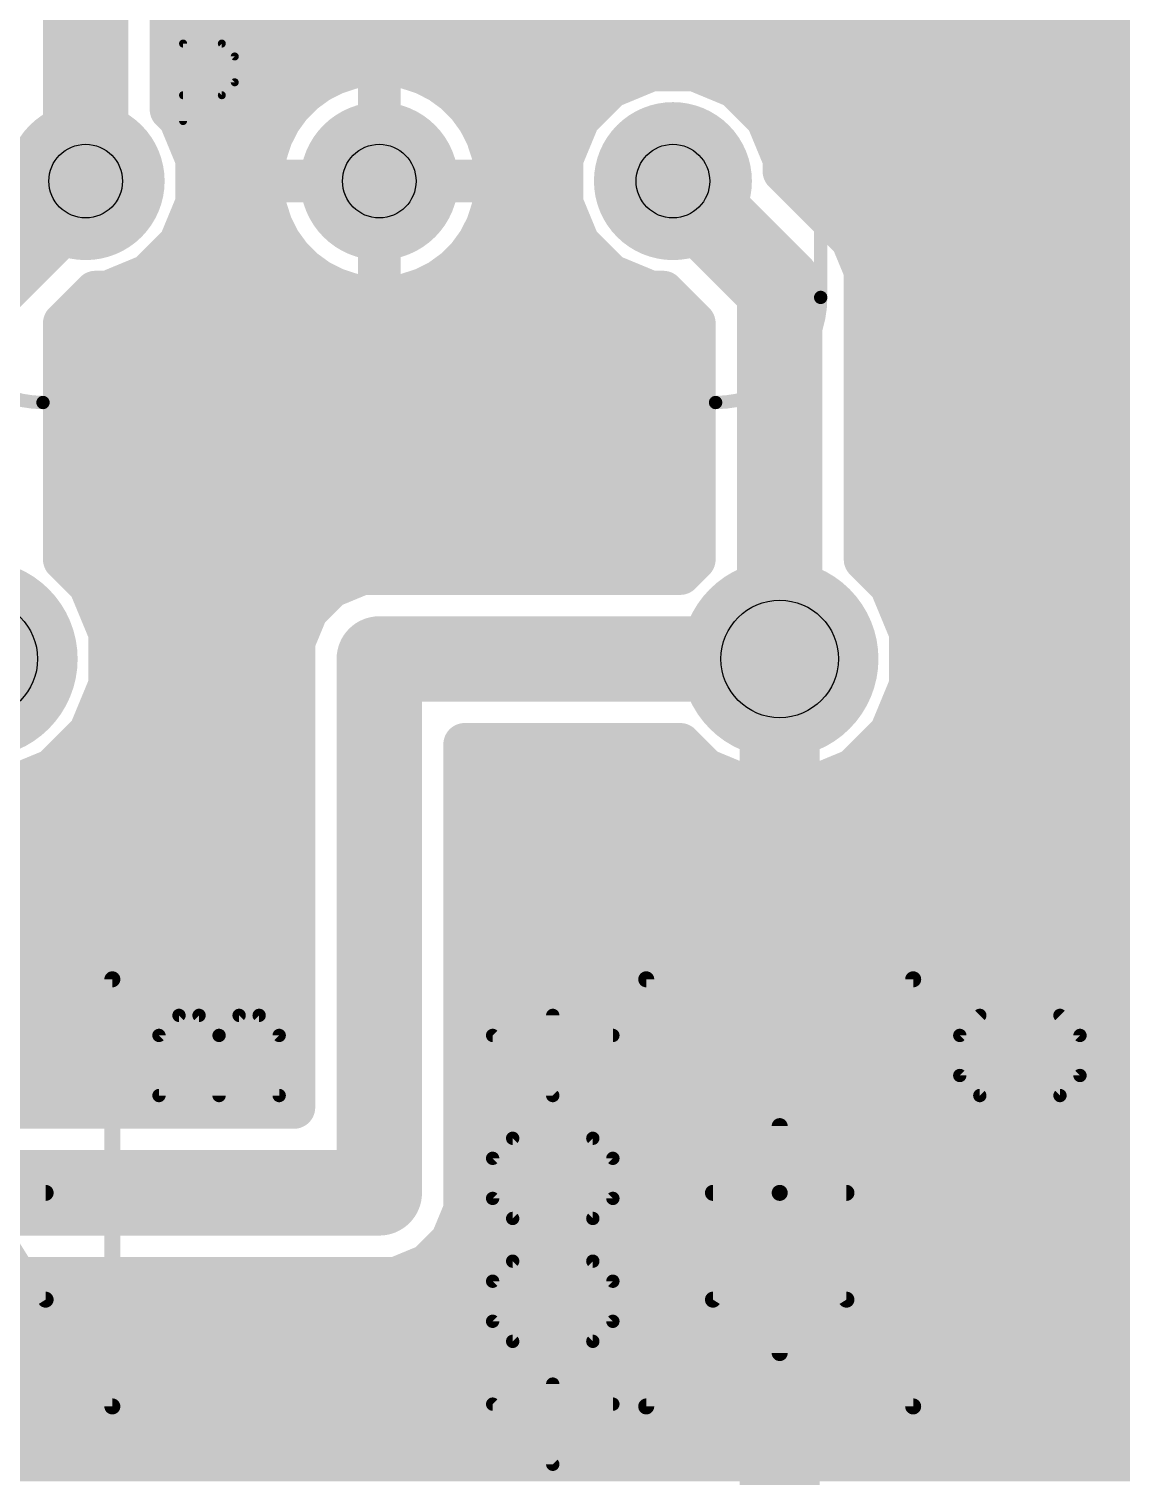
# Model space of a CAD drawing. Extents: x 0 to 35.2, y 0 to 45.7.
# Drawn here: x 14.45 to 24.84, y 20.17 to 33.93 of the extents above; entities that cross this region are included whole.
import ezdxf

# ---------------------------------------------------------------- set-up
doc = ezdxf.new("R2010")
doc.units = 0
for name, color, linetype in [('16', 175, 'CONTINUOUS'), ('17', 82, 'CONTINUOUS'), ('21', 253, 'CONTINUOUS'), ('23', 7, 'CONTINUOUS'), ('25', 253, 'CONTINUOUS'), ('27', 253, 'CONTINUOUS'), ('29', 253, 'CONTINUOUS'), ('30', 253, 'CONTINUOUS'), ('44', 253, 'CONTINUOUS'), ('51', 253, 'CONTINUOUS')]:
    doc.layers.add(name, color=color, linetype=linetype)

# ---------------------------------------------------------------- blocks, each defined once
blk = doc.blocks.new('RECT')
blk.add_solid([(-0.5, -0.5), (0.5, -0.5), (-0.5, 0.5), (0.5, 0.5)])
blk = doc.blocks.new('ROUNDP')
at = {"const_width": 0.5}
blk.add_lwpolyline([(0, -0.25, 1), (0, 0.25, 1), (0, -0.25)], format="xyb", dxfattribs=at)

msp = doc.modelspace()

# ---------------------------------------------------------------- linework, layer by layer
at = {"layer": '16'}
for points, const_width in [([(14.986, 32.4866), (14.986, 39.116)], 0.8128), ([(15.7988, 33.1678), (15.7988, 38.5572)], 0.4064), ([(15.7988, 34.1376), (29.6672, 34.1376)], 0.4064), ([(15.7988, 33.7312), (29.6672, 33.7312)], 0.4064), ([(17.5207, 33.5665), (17.355, 33.5127)], 0.4064), ([(17.6929, 33.5938), (17.5207, 33.5665)], 0.4064), ([(17.78, 33.5938), (17.6929, 33.5938)], 0.4064), ([(17.78, 33.5938), (17.78, 32.4866)], 0.4064), ([(17.78, 32.4866), (17.78, 33.5938)], 0.4064), ([(17.8671, 33.5938), (17.78, 33.5938)], 0.4064), ([(18.0393, 33.5665), (17.8671, 33.5938)], 0.4064), ([(18.205, 33.5127), (18.0393, 33.5665)], 0.4064), ([(20.3639, 33.543), (19.9756, 33.3822)], 0.4064), ([(20.7841, 33.543), (20.3639, 33.543)], 0.4064), ([(21.1724, 33.3822), (20.7841, 33.543)], 0.4064), ([(17.1997, 33.4336), (17.0587, 33.3311)], 0.4064), ([(17.355, 33.5127), (17.1997, 33.4336)], 0.4064), ([(18.3603, 33.4336), (18.205, 33.5127)], 0.4064), ([(18.5013, 33.3311), (18.3603, 33.4336)], 0.4064), ([(15.7988, 33.3248), (17.0524, 33.3248)], 0.4064), ([(17.0587, 33.3311), (16.9355, 33.2079)], 0.4064), ([(17.78, 33.3248), (17.78, 33.3248)], 0.4064), ([(18.6245, 33.2079), (18.5013, 33.3311)], 0.4064), ([(18.5076, 33.3248), (19.9182, 33.3248)], 0.4064), ([(19.9756, 33.3822), (19.6784, 33.085)], 0.4064), ([(21.4696, 33.085), (21.1724, 33.3822)], 0.4064), ([(21.2298, 33.3248), (29.6672, 33.3248)], 0.4064), ([(15.8816, 33.085), (15.7988, 33.1678)], 0.4064), ([(16.9355, 33.2079), (16.833, 33.0669)], 0.4064), ([(18.727, 33.0669), (18.6245, 33.2079)], 0.4064), ([(16.0424, 32.6967), (15.8816, 33.085)], 0.4064), ([(16.833, 33.0669), (16.7539, 32.9116)], 0.4064), ([(18.8061, 32.9116), (18.727, 33.0669)], 0.4064), ([(19.6784, 33.085), (19.5176, 32.6967)], 0.4064), ([(21.6304, 32.6967), (21.4696, 33.085)], 0.4064), ([(15.9506, 32.9184), (16.7574, 32.9184)], 0.4064), ([(16.7539, 32.9116), (16.7001, 32.7459)], 0.4064), ([(17.78, 32.9184), (17.78, 32.9184)], 0.4064), ([(18.8026, 32.9184), (19.6094, 32.9184)], 0.4064), ([(18.8599, 32.7459), (18.8061, 32.9116)], 0.4064), ([(21.5386, 32.9184), (29.6672, 32.9184)], 0.4064), ([(16.7001, 32.7459), (16.6728, 32.5737)], 0.4064), ([(18.8872, 32.5737), (18.8599, 32.7459)], 0.4064), ([(13.97, 31.4706), (14.986, 32.4866)], 0.8128), ([(16.0424, 32.2765), (16.0424, 32.6967)], 0.4064), ([(16.6728, 32.5737), (16.6728, 32.4866)], 0.4064), ([(18.8872, 32.4866), (18.8872, 32.5737)], 0.4064), ([(19.5176, 32.6967), (19.5176, 32.2765)], 0.4064), ([(21.59, 31.4706), (20.574, 32.4866)], 0.8128), ([(21.6304, 32.5797), (21.6304, 32.6967)], 0.4064), ([(22.2791, 31.931), (21.6304, 32.5797)], 0.4064), ([(16.0424, 32.512), (16.6728, 32.512)], 0.4064), ([(16.6728, 32.4866), (17.78, 32.4866)], 0.4064), ([(17.78, 32.4866), (16.6728, 32.4866)], 0.4064), ([(16.6728, 32.4866), (16.6728, 32.3995)], 0.4064), ([(17.78, 32.512), (17.78, 32.512)], 0.4064), ([(17.78, 32.4866), (17.78, 32.4866)], 0.4064), ([(17.78, 32.4866), (17.78, 32.4866)], 0.4064), ([(17.78, 31.3794), (17.78, 32.4866)], 0.4064), ([(17.78, 32.4866), (17.78, 32.4866)], 0.4064), ([(17.78, 32.4866), (17.78, 31.3794)], 0.4064), ([(18.8872, 32.4866), (17.78, 32.4866)], 0.4064), ([(17.78, 32.4866), (17.78, 32.4866)], 0.4064), ([(17.78, 32.4866), (18.8872, 32.4866)], 0.4064), ([(18.8872, 32.512), (19.5176, 32.512)], 0.4064), ([(18.8872, 32.3995), (18.8872, 32.4866)], 0.4064), ([(21.6981, 32.512), (29.6672, 32.512)], 0.4064), ([(16.6728, 32.3995), (16.7001, 32.2273)], 0.4064), ([(18.8599, 32.2273), (18.8872, 32.3995)], 0.4064), ([(15.8816, 31.8882), (16.0424, 32.2765)], 0.4064), ([(16.7001, 32.2273), (16.7539, 32.0616)], 0.4064), ([(18.8061, 32.0616), (18.8599, 32.2273)], 0.4064), ([(19.5176, 32.2765), (19.6784, 31.8882)], 0.4064), ([(15.9716, 32.1056), (16.7396, 32.1056)], 0.4064), ([(16.7539, 32.0616), (16.833, 31.9063)], 0.4064), ([(17.78, 32.1056), (17.78, 32.1056)], 0.4064), ([(18.727, 31.9063), (18.8061, 32.0616)], 0.4064), ([(18.8204, 32.1056), (19.5884, 32.1056)], 0.4064), ([(22.1045, 32.1056), (29.6672, 32.1056)], 0.4064), ([(15.5844, 31.591), (15.8816, 31.8882)], 0.4064), ([(16.833, 31.9063), (16.9355, 31.7653)], 0.4064), ([(18.6245, 31.7653), (18.727, 31.9063)], 0.4064), ([(19.6784, 31.8882), (19.9756, 31.591)], 0.4064), ([(22.4028, 31.6323), (22.2791, 31.931)], 0.4064), ([(16.9355, 31.7653), (17.0587, 31.6421)], 0.4064), ([(18.5013, 31.6421), (18.6245, 31.7653)], 0.4064), ([(15.6926, 31.6992), (17.0016, 31.6992)], 0.4064), ([(17.0587, 31.6421), (17.1997, 31.5396)], 0.4064), ([(17.78, 31.6992), (17.78, 31.6992)], 0.4064), ([(18.3603, 31.5396), (18.5013, 31.6421)], 0.4064), ([(18.5584, 31.6992), (19.8674, 31.6992)], 0.4064), ([(21.59, 27.94), (21.59, 31.4706)], 0.8128), ([(22.3751, 31.6992), (29.6672, 31.6992)], 0.4064), ([(22.4028, 28.8873), (22.4028, 31.6323)], 0.4064), ([(15.1961, 31.4302), (15.5844, 31.591)], 0.4064), ([(17.1997, 31.5396), (17.355, 31.4605)], 0.4064), ([(18.205, 31.4605), (18.3603, 31.5396)], 0.4064), ([(19.9756, 31.591), (20.3639, 31.4302)], 0.4064), ([(14.7828, 31.1339), (15.0791, 31.4302)], 0.4064), ([(15.0791, 31.4302), (15.1961, 31.4302)], 0.4064), ([(17.355, 31.4605), (17.5207, 31.4067)], 0.4064), ([(17.5207, 31.4067), (17.6929, 31.3794)], 0.4064), ([(17.6929, 31.3794), (17.78, 31.3794)], 0.4064), ([(17.78, 31.3794), (17.8671, 31.3794)], 0.4064), ([(17.8671, 31.3794), (18.0393, 31.4067)], 0.4064), ([(18.0393, 31.4067), (18.205, 31.4605)], 0.4064), ([(20.3639, 31.4302), (20.4809, 31.4302)], 0.4064), ([(20.4809, 31.4302), (20.7772, 31.1339)], 0.4064), ([(14.9417, 31.2928), (20.6183, 31.2928)], 0.4064), ([(22.4028, 31.2928), (29.6672, 31.2928)], 0.4064), ([(14.7828, 28.8873), (14.7828, 31.1339)], 0.4064), ([(20.7772, 31.1339), (20.7772, 28.8873)], 0.4064), ([(14.7828, 30.8864), (20.7772, 30.8864)], 0.4064), ([(22.4028, 30.8864), (29.6672, 30.8864)], 0.4064), ([(14.7828, 30.48), (20.7772, 30.48)], 0.4064), ([(22.4028, 30.48), (29.6672, 30.48)], 0.4064), ([(14.7828, 30.0736), (20.7772, 30.0736)], 0.4064), ([(22.4028, 30.0736), (29.6672, 30.0736)], 0.4064), ([(14.7828, 29.6672), (20.7772, 29.6672)], 0.4064), ([(22.4028, 29.6672), (29.6672, 29.6672)], 0.4064), ([(14.7828, 29.2608), (20.7772, 29.2608)], 0.4064), ([(22.4028, 29.2608), (29.6672, 29.2608)], 0.4064), ([(15.0251, 28.645), (14.7828, 28.8873)], 0.4064), ([(14.8157, 28.8544), (20.7443, 28.8544)], 0.4064), ([(20.7772, 28.8873), (20.6427, 28.7528)], 0.4064), ([(22.6451, 28.645), (22.4028, 28.8873)], 0.4064), ([(22.4357, 28.8544), (29.6343, 28.8544)], 0.4064), ([(17.6183, 28.7528), (17.3196, 28.6291)], 0.4064), ([(20.6427, 28.7528), (17.6183, 28.7528)], 0.4064), ([(15.2146, 28.1876), (15.0251, 28.645)], 0.4064), ([(17.3196, 28.6291), (17.0909, 28.4004)], 0.4064), ([(22.8346, 28.1876), (22.6451, 28.645)], 0.4064), ([(15.1067, 28.448), (17.1385, 28.448)], 0.4064), ([(22.7267, 28.448), (29.3433, 28.448)], 0.4064), ([(17.0909, 28.4004), (16.9672, 28.1017)], 0.4064), ([(15.2146, 27.6924), (15.2146, 28.1876)], 0.4064), ([(22.8346, 27.6924), (22.8346, 28.1876)], 0.4064), ([(15.2146, 28.0416), (16.9672, 28.0416)], 0.4064), ([(16.9672, 28.1017), (16.9672, 23.6728)], 0.4064), ([(17.78, 22.86), (17.78, 27.94)], 0.8128), ([(17.78, 27.94), (21.59, 27.94)], 0.8128), ([(22.8346, 28.0416), (29.2354, 28.0416)], 0.4064), ([(15.0251, 27.235), (15.2146, 27.6924)], 0.4064), ([(15.1909, 27.6352), (16.9672, 27.6352)], 0.4064), ([(22.6451, 27.235), (22.8346, 27.6924)], 0.4064), ([(22.8109, 27.6352), (29.2591, 27.6352)], 0.4064), ([(14.675, 26.8849), (15.0251, 27.235)], 0.4064), ([(15.0189, 27.2288), (16.9672, 27.2288)], 0.4064), ([(22.295, 26.8849), (22.6451, 27.235)], 0.4064), ([(22.6389, 27.2288), (29.4311, 27.2288)], 0.4064), ([(18.5928, 22.6983), (18.5928, 27.1272)], 0.4064), ([(18.5928, 27.1272), (20.6427, 27.1272)], 0.4064), ([(20.6427, 27.1272), (20.885, 26.8849)], 0.4064), ([(14.2176, 26.6954), (14.675, 26.8849)], 0.4064), ([(14.5242, 26.8224), (16.9672, 26.8224)], 0.4064), ([(18.5928, 26.8224), (21.0358, 26.8224)], 0.4064), ([(20.885, 26.8849), (21.3424, 26.6954)], 0.4064), ([(21.8376, 26.6954), (22.295, 26.8849)], 0.4064), ([(22.1442, 26.8224), (29.9258, 26.8224)], 0.4064), ([(21.3424, 26.6954), (21.8376, 26.6954)], 0.4064), ([(7.7535, 26.416), (16.9672, 26.416)], 0.4064), ([(18.5928, 26.416), (34.0108, 26.416)], 0.4064), ([(8.1599, 26.0096), (16.9672, 26.0096)], 0.4064), ([(18.5928, 26.0096), (34.0108, 26.0096)], 0.4064), ([(8.5663, 25.6032), (16.9672, 25.6032)], 0.4064), ([(18.5928, 25.6032), (34.0108, 25.6032)], 0.4064), ([(8.9727, 25.1968), (16.9672, 25.1968)], 0.4064), ([(18.5928, 25.1968), (34.0108, 25.1968)], 0.4064), ([(9.3791, 24.7904), (16.9672, 24.7904)], 0.4064), ([(18.5928, 24.7904), (34.0108, 24.7904)], 0.4064), ([(9.7855, 24.384), (16.9672, 24.384)], 0.4064), ([(18.5928, 24.384), (34.0108, 24.384)], 0.4064), ([(10.1919, 23.9776), (16.9672, 23.9776)], 0.4064), ([(18.5928, 23.9776), (34.0108, 23.9776)], 0.4064), ([(16.9672, 23.6728), (10.4967, 23.6728)], 0.4064), ([(18.5928, 23.5712), (34.0108, 23.5712)], 0.4064), ([(18.5928, 23.1648), (34.0108, 23.1648)], 0.4064), ([(10.16, 22.86), (17.78, 22.86)], 0.8128), ([(18.4691, 22.3996), (18.5928, 22.6983)], 0.4064), ([(18.5928, 22.7584), (34.0108, 22.7584)], 0.4064), ([(18.2404, 22.1709), (18.4691, 22.3996)], 0.4064), ([(18.4215, 22.352), (34.0108, 22.352)], 0.4064), ([(17.9417, 22.0472), (18.2404, 22.1709)], 0.4064), ([(9.9983, 22.0472), (17.9417, 22.0472)], 0.4064), ([(1.2192, 21.9456), (34.0108, 21.9456)], 0.4064), ([(1.2192, 21.5392), (34.0108, 21.5392)], 0.4064), ([(1.2192, 21.1328), (34.0108, 21.1328)], 0.4064), ([(1.2192, 20.7264), (34.0108, 20.7264)], 0.4064), ([(1.2192, 20.32), (34.0108, 20.32)], 0.4064)]:
    msp.add_lwpolyline(points, dxfattribs=dict(at, const_width=const_width))
for points, const_width in [([(15.7988, 33.8328, 1), (15.7988, 33.6296)], 0.2032), ([(17.5048, 33.6669, 1), (17.5366, 33.4662)], 0.2032), ([(17.5521, 33.4699, 1), (17.4893, 33.6632)], 0.2032), ([(17.6929, 33.6954, 1), (17.6929, 33.4922)], 0.2032), ([(17.7088, 33.4934, 1), (17.677, 33.6941)], 0.2032), ([(17.8816, 33.5938, 1), (17.6784, 33.5938)], 0.2032), ([(17.8816, 33.5938, 1), (17.6784, 33.5938)], 0.2032), ([(17.78, 33.6954, 1), (17.78, 33.4922)], 0.2032), ([(17.883, 33.6941, 1), (17.8512, 33.4934)], 0.2032), ([(17.78, 33.4922, 1), (17.78, 33.6954)], 0.2032), ([(17.8671, 33.4922, 1), (17.8671, 33.6954)], 0.2032), ([(18.0707, 33.6632, 1), (18.0079, 33.4699)], 0.2032), ([(18.0234, 33.4662, 1), (18.0552, 33.6669)], 0.2032), ([(20.3639, 33.6446, 1), (20.3639, 33.4414)], 0.2032), ([(20.4027, 33.4491, 1), (20.325, 33.6369)], 0.2032), ([(20.823, 33.6369, 1), (20.7453, 33.4491)], 0.2032), ([(20.7841, 33.4414, 1), (20.7841, 33.6446)], 0.2032), ([(17.1536, 33.5241, 1), (17.2458, 33.343)], 0.2032), ([(17.2594, 33.3514, 1), (17.14, 33.5158)], 0.2032), ([(17.3236, 33.6093, 1), (17.3864, 33.4161)], 0.2032), ([(17.4011, 33.4222, 1), (17.3089, 33.6032)], 0.2032), ([(18.2511, 33.6032, 1), (18.1589, 33.4222)], 0.2032), ([(18.1736, 33.4161, 1), (18.2364, 33.6093)], 0.2032), ([(18.42, 33.5158, 1), (18.3006, 33.3514)], 0.2032), ([(18.3142, 33.343, 1), (18.4064, 33.5241)], 0.2032), ([(15.7988, 33.4264, 1), (15.7988, 33.2232)], 0.2032), ([(16.999, 33.4133, 1), (17.1184, 33.2489)], 0.2032), ([(17.1305, 33.2593, 1), (16.9869, 33.403)], 0.2032), ([(17.0524, 33.2232, 1), (17.0524, 33.4264)], 0.2032), ([(17.78, 33.4264, 1), (17.78, 33.2232)], 0.2032), ([(17.78, 33.2232, 1), (17.78, 33.4264)], 0.2032), ([(18.5731, 33.403, 1), (18.4294, 33.2593)], 0.2032), ([(18.5076, 33.4264, 1), (18.5076, 33.2232)], 0.2032), ([(18.4416, 33.2489, 1), (18.561, 33.4133)], 0.2032), ([(19.9367, 33.476, 1), (20.0145, 33.2883)], 0.2032), ([(20.0474, 33.3103, 1), (19.9038, 33.454)], 0.2032), ([(19.9182, 33.2232, 1), (19.9182, 33.4264)], 0.2032), ([(21.2442, 33.454, 1), (21.1006, 33.3103)], 0.2032), ([(21.2298, 33.4264, 1), (21.2298, 33.2232)], 0.2032), ([(21.1335, 33.2883, 1), (21.2113, 33.476)], 0.2032), ([(15.8706, 33.2396, 1), (15.727, 33.0959)], 0.2032), ([(16.8636, 33.2797, 1), (17.0073, 33.136)], 0.2032), ([(17.0177, 33.1482, 1), (16.8533, 33.2676)], 0.2032), ([(18.7067, 33.2676, 1), (18.5423, 33.1482)], 0.2032), ([(18.5527, 33.136, 1), (18.6964, 33.2797)], 0.2032), ([(15.6972, 33.1678, 1), (15.9004, 33.1678)], 0.2032), ([(15.9754, 33.1239, 1), (15.7877, 33.0461)], 0.2032), ([(15.8097, 33.0132, 1), (15.9534, 33.1568)], 0.2032), ([(16.7508, 33.1266, 1), (16.9152, 33.0072)], 0.2032), ([(16.9236, 33.0208, 1), (16.7425, 33.113)], 0.2032), ([(18.8175, 33.113, 1), (18.6364, 33.0208)], 0.2032), ([(18.6448, 33.0072, 1), (18.8092, 33.1266)], 0.2032), ([(19.6066, 33.1568, 1), (19.7503, 33.0132)], 0.2032), ([(19.7723, 33.0461, 1), (19.5846, 33.1239)], 0.2032), ([(21.5634, 33.1239, 1), (21.3757, 33.0461)], 0.2032), ([(21.3977, 33.0132, 1), (21.5414, 33.1568)], 0.2032), ([(15.9506, 33.02, 1), (15.9506, 32.8168)], 0.2032), ([(16.6634, 32.9577, 1), (16.8444, 32.8655)], 0.2032), ([(16.8505, 32.8802, 1), (16.6573, 32.943)], 0.2032), ([(16.7574, 32.8168, 1), (16.7574, 33.02)], 0.2032), ([(17.78, 33.02, 1), (17.78, 32.8168)], 0.2032), ([(17.78, 32.8168, 1), (17.78, 33.02)], 0.2032), ([(18.8026, 33.02, 1), (18.8026, 32.8168)], 0.2032), ([(18.9027, 32.943, 1), (18.7095, 32.8802)], 0.2032), ([(18.7156, 32.8655, 1), (18.8966, 32.9577)], 0.2032), ([(19.6094, 32.8168, 1), (19.6094, 33.02)], 0.2032), ([(21.5386, 33.02, 1), (21.5386, 32.8168)], 0.2032), ([(16.8004, 32.73, 1), (16.5997, 32.7618)], 0.2032), ([(18.9603, 32.7618, 1), (18.7596, 32.73)], 0.2032), ([(15.1297, 32.3429, 1), (14.8423, 32.6303)], 0.4064), ([(16.144, 32.6967, 1), (15.9408, 32.6967)], 0.2032), ([(15.9485, 32.6579, 1), (16.1363, 32.7356)], 0.2032), ([(16.7744, 32.5737, 1), (16.5712, 32.5737)], 0.2032), ([(16.6034, 32.7773, 1), (16.7967, 32.7145)], 0.2032), ([(18.7633, 32.7145, 1), (18.9566, 32.7773)], 0.2032), ([(18.9888, 32.5737, 1), (18.7856, 32.5737)], 0.2032), ([(19.6192, 32.6967, 1), (19.416, 32.6967)], 0.2032), ([(19.4237, 32.7356, 1), (19.6115, 32.6579)], 0.2032), ([(20.7177, 32.6303, 1), (20.4303, 32.3429)], 0.4064), ([(21.732, 32.6967, 1), (21.5288, 32.6967)], 0.2032), ([(21.7022, 32.6515, 1), (21.5586, 32.5078)], 0.2032), ([(21.5365, 32.6579, 1), (21.7243, 32.7356)], 0.2032), ([(14.7828, 32.4866, 1), (15.1892, 32.4866)], 0.4064), ([(16.0424, 32.6136, 1), (16.0424, 32.4104)], 0.2032), ([(16.5725, 32.5896, 1), (16.7731, 32.5578)], 0.2032), ([(16.6728, 32.5882, 1), (16.6728, 32.385)], 0.2032), ([(16.6728, 32.5882, 1), (16.6728, 32.385)], 0.2032), ([(16.7744, 32.4866, 1), (16.5712, 32.4866)], 0.2032), ([(16.6728, 32.4104, 1), (16.6728, 32.6136)], 0.2032), ([(17.78, 32.6136, 1), (17.78, 32.4104)], 0.2032), ([(17.78, 32.5882, 1), (17.78, 32.385)], 0.2032), ([(17.8816, 32.4866, 1), (17.6784, 32.4866)], 0.2032), ([(17.8816, 32.4866, 1), (17.6784, 32.4866)], 0.2032), ([(17.78, 32.5882, 1), (17.78, 32.385)], 0.2032), ([(17.8816, 32.4866, 1), (17.6784, 32.4866)], 0.2032), ([(17.78, 32.5882, 1), (17.78, 32.385)], 0.2032), ([(17.8816, 32.4866, 1), (17.6784, 32.4866)], 0.2032), ([(17.78, 32.5882, 1), (17.78, 32.385)], 0.2032), ([(17.78, 32.4104, 1), (17.78, 32.6136)], 0.2032), ([(17.78, 32.385, 1), (17.78, 32.5882)], 0.2032), ([(17.78, 32.385, 1), (17.78, 32.5882)], 0.2032), ([(17.78, 32.385, 1), (17.78, 32.5882)], 0.2032), ([(17.78, 32.385, 1), (17.78, 32.5882)], 0.2032), ([(18.8872, 32.6136, 1), (18.8872, 32.4104)], 0.2032), ([(18.9888, 32.4866, 1), (18.7856, 32.4866)], 0.2032), ([(18.7868, 32.5578, 1), (18.9875, 32.5896)], 0.2032), ([(18.8872, 32.385, 1), (18.8872, 32.5882)], 0.2032), ([(18.8872, 32.385, 1), (18.8872, 32.5882)], 0.2032), ([(19.5176, 32.4104, 1), (19.5176, 32.6136)], 0.2032), ([(21.5288, 32.5797, 1), (21.732, 32.5797)], 0.2032), ([(21.6981, 32.6136, 1), (21.6981, 32.4104)], 0.2032), ([(16.7731, 32.4154, 1), (16.5725, 32.3836)], 0.2032), ([(16.5712, 32.4866, 1), (16.7744, 32.4866)], 0.2032), ([(16.5712, 32.3995, 1), (16.7744, 32.3995)], 0.2032), ([(17.6784, 32.4866, 1), (17.8816, 32.4866)], 0.2032), ([(17.6784, 32.4866, 1), (17.8816, 32.4866)], 0.2032), ([(17.6784, 32.4866, 1), (17.8816, 32.4866)], 0.2032), ([(17.6784, 32.4866, 1), (17.8816, 32.4866)], 0.2032), ([(18.7856, 32.4866, 1), (18.9888, 32.4866)], 0.2032), ([(18.7856, 32.3995, 1), (18.9888, 32.3995)], 0.2032), ([(18.9875, 32.3836, 1), (18.7868, 32.4154)], 0.2032), ([(15.9408, 32.2765, 1), (16.144, 32.2765)], 0.2032), ([(16.1363, 32.2376, 1), (15.9485, 32.3153)], 0.2032), ([(16.7967, 32.2587, 1), (16.6034, 32.1959)], 0.2032), ([(18.9566, 32.1959, 1), (18.7633, 32.2587)], 0.2032), ([(19.6115, 32.3153, 1), (19.4237, 32.2376)], 0.2032), ([(19.416, 32.2765, 1), (19.6192, 32.2765)], 0.2032), ([(15.9716, 32.2072, 1), (15.9716, 32.004)], 0.2032), ([(16.5997, 32.2114, 1), (16.8004, 32.2432)], 0.2032), ([(16.8444, 32.1077, 1), (16.6634, 32.0155)], 0.2032), ([(16.7396, 32.004, 1), (16.7396, 32.2072)], 0.2032), ([(17.78, 32.2072, 1), (17.78, 32.004)], 0.2032), ([(17.78, 32.004, 1), (17.78, 32.2072)], 0.2032), ([(18.8966, 32.0155, 1), (18.7156, 32.1077)], 0.2032), ([(18.8204, 32.2072, 1), (18.8204, 32.004)], 0.2032), ([(18.7596, 32.2432, 1), (18.9603, 32.2114)], 0.2032), ([(19.5884, 32.004, 1), (19.5884, 32.2072)], 0.2032), ([(22.1045, 32.2072, 1), (22.1045, 32.004)], 0.2032), ([(15.9534, 31.8164, 1), (15.8097, 31.96)], 0.2032), ([(16.6573, 32.0302, 1), (16.8505, 32.093)], 0.2032), ([(16.9152, 31.966, 1), (16.7508, 31.8466)], 0.2032), ([(18.8092, 31.8466, 1), (18.6448, 31.966)], 0.2032), ([(18.7095, 32.093, 1), (18.9027, 32.0302)], 0.2032), ([(19.7503, 31.96, 1), (19.6066, 31.8164)], 0.2032), ([(22.3729, 31.9699, 1), (22.1852, 31.8921)], 0.2032), ([(22.2072, 31.8592, 1), (22.3509, 32.0029)], 0.2032), ([(15.7877, 31.9271, 1), (15.9754, 31.8493)], 0.2032), ([(16.7425, 31.8602, 1), (16.9236, 31.9524)], 0.2032), ([(17.0073, 31.8371, 1), (16.8636, 31.6935)], 0.2032), ([(18.6964, 31.6935, 1), (18.5527, 31.8371)], 0.2032), ([(18.6364, 31.9524, 1), (18.8175, 31.8602)], 0.2032), ([(19.5846, 31.8493, 1), (19.7723, 31.9271)], 0.2032), ([(15.6926, 31.8008, 1), (15.6926, 31.5976)], 0.2032), ([(16.8533, 31.7056, 1), (17.0177, 31.825)], 0.2032), ([(17.1184, 31.7243, 1), (16.999, 31.5599)], 0.2032), ([(16.9869, 31.5702, 1), (17.1305, 31.7139)], 0.2032), ([(17.0016, 31.5976, 1), (17.0016, 31.8008)], 0.2032), ([(17.78, 31.8008, 1), (17.78, 31.5976)], 0.2032), ([(17.78, 31.5976, 1), (17.78, 31.8008)], 0.2032), ([(18.4294, 31.7139, 1), (18.5731, 31.5702)], 0.2032), ([(18.561, 31.5599, 1), (18.4416, 31.7243)], 0.2032), ([(18.5584, 31.8008, 1), (18.5584, 31.5976)], 0.2032), ([(18.5423, 31.825, 1), (18.7067, 31.7056)], 0.2032), ([(19.8674, 31.5976, 1), (19.8674, 31.8008)], 0.2032), ([(21.7932, 31.4706, 1), (21.3868, 31.4706)], 0.4064), ([(21.4463, 31.3269, 1), (21.7337, 31.6143)], 0.4064), ([(22.3751, 31.8008, 1), (22.3751, 31.5976)], 0.2032), ([(22.5044, 31.6323, 1), (22.3012, 31.6323)], 0.2032), ([(15.5126, 31.6629, 1), (15.6562, 31.5192)], 0.2032), ([(15.6233, 31.4972, 1), (15.5455, 31.6849)], 0.2032), ([(17.2458, 31.6302, 1), (17.1536, 31.4491)], 0.2032), ([(17.14, 31.4574, 1), (17.2594, 31.6218)], 0.2032), ([(18.3006, 31.6218, 1), (18.42, 31.4574)], 0.2032), ([(18.4064, 31.4491, 1), (18.3142, 31.6302)], 0.2032), ([(20.0145, 31.6849, 1), (19.9367, 31.4972)], 0.2032), ([(19.9038, 31.5192, 1), (20.0474, 31.6629)], 0.2032), ([(22.3089, 31.5934, 1), (22.4967, 31.6712)], 0.2032), ([(15.0791, 31.5318, 1), (15.0791, 31.3286)], 0.2032), ([(15.1509, 31.3584, 1), (15.0072, 31.502)], 0.2032), ([(15.1573, 31.5241, 1), (15.235, 31.3363)], 0.2032), ([(15.1961, 31.3286, 1), (15.1961, 31.5318)], 0.2032), ([(17.3864, 31.5571, 1), (17.3236, 31.3639)], 0.2032), ([(17.3089, 31.37, 1), (17.4011, 31.551)], 0.2032), ([(17.5366, 31.507, 1), (17.5048, 31.3063)], 0.2032), ([(17.4893, 31.31, 1), (17.5521, 31.5033)], 0.2032), ([(17.6929, 31.481, 1), (17.6929, 31.2778)], 0.2032), ([(17.677, 31.2791, 1), (17.7088, 31.4797)], 0.2032), ([(17.78, 31.481, 1), (17.78, 31.2778)], 0.2032), ([(17.8512, 31.4797, 1), (17.883, 31.2791)], 0.2032), ([(17.78, 31.2778, 1), (17.78, 31.481)], 0.2032), ([(17.8671, 31.2778, 1), (17.8671, 31.481)], 0.2032), ([(18.0079, 31.5033, 1), (18.0707, 31.31)], 0.2032), ([(18.0552, 31.3063, 1), (18.0234, 31.507)], 0.2032), ([(18.1589, 31.551, 1), (18.2511, 31.37)], 0.2032), ([(18.2364, 31.3639, 1), (18.1736, 31.5571)], 0.2032), ([(20.3639, 31.5318, 1), (20.3639, 31.3286)], 0.2032), ([(20.325, 31.3363, 1), (20.4027, 31.5241)], 0.2032), ([(20.5528, 31.502, 1), (20.4091, 31.3584)], 0.2032), ([(20.4809, 31.3286, 1), (20.4809, 31.5318)], 0.2032), ([(14.9417, 31.3944, 1), (14.9417, 31.1912)], 0.2032), ([(17.6784, 31.3794, 1), (17.8816, 31.3794)], 0.2032), ([(17.6784, 31.3794, 1), (17.8816, 31.3794)], 0.2032), ([(20.6183, 31.1912, 1), (20.6183, 31.3944)], 0.2032), ([(22.4028, 31.3944, 1), (22.4028, 31.1912)], 0.2032), ([(14.8844, 31.1339, 1), (14.6812, 31.1339)], 0.2032), ([(14.711, 31.2058, 1), (14.8546, 31.0621)], 0.2032), ([(20.8788, 31.1339, 1), (20.6756, 31.1339)], 0.2032), ([(20.7054, 31.0621, 1), (20.849, 31.2058)], 0.2032), ([(14.7828, 30.988, 1), (14.7828, 30.7848)], 0.2032), ([(20.7772, 30.7848, 1), (20.7772, 30.988)], 0.2032), ([(22.4028, 30.988, 1), (22.4028, 30.7848)], 0.2032), ([(14.7828, 30.5816, 1), (14.7828, 30.3784)], 0.2032), ([(20.7772, 30.3784, 1), (20.7772, 30.5816)], 0.2032), ([(22.4028, 30.5816, 1), (22.4028, 30.3784)], 0.2032), ([(14.7828, 30.1752, 1), (14.7828, 29.972)], 0.2032), ([(20.7772, 29.972, 1), (20.7772, 30.1752)], 0.2032), ([(22.4028, 30.1752, 1), (22.4028, 29.972)], 0.2032), ([(14.7828, 29.7688, 1), (14.7828, 29.5656)], 0.2032), ([(20.7772, 29.5656, 1), (20.7772, 29.7688)], 0.2032), ([(22.4028, 29.7688, 1), (22.4028, 29.5656)], 0.2032), ([(14.7828, 29.3624, 1), (14.7828, 29.1592)], 0.2032), ([(20.7772, 29.1592, 1), (20.7772, 29.3624)], 0.2032), ([(22.4028, 29.3624, 1), (22.4028, 29.1592)], 0.2032), ([(14.8546, 28.9592, 1), (14.711, 28.8155)], 0.2032), ([(14.8157, 28.956, 1), (14.8157, 28.7528)], 0.2032), ([(20.849, 28.8155, 1), (20.7054, 28.9592)], 0.2032), ([(20.7443, 28.7528, 1), (20.7443, 28.956)], 0.2032), ([(22.4746, 28.9592, 1), (22.331, 28.8155)], 0.2032), ([(22.4357, 28.956, 1), (22.4357, 28.7528)], 0.2032), ([(14.6812, 28.8873, 1), (14.8844, 28.8873)], 0.2032), ([(17.6183, 28.8544, 1), (17.6183, 28.6512)], 0.2032), ([(17.6572, 28.6589, 1), (17.5794, 28.8467)], 0.2032), ([(20.5708, 28.8246, 1), (20.7145, 28.681)], 0.2032), ([(20.6427, 28.6512, 1), (20.6427, 28.8544)], 0.2032), ([(20.6756, 28.8873, 1), (20.8788, 28.8873)], 0.2032), ([(22.3012, 28.8873, 1), (22.5044, 28.8873)], 0.2032), ([(15.119, 28.6839, 1), (14.9313, 28.6061)], 0.2032), ([(14.9533, 28.5732, 1), (15.097, 28.7168)], 0.2032), ([(17.2807, 28.7229, 1), (17.3585, 28.5352)], 0.2032), ([(17.3914, 28.5572, 1), (17.2477, 28.7009)], 0.2032), ([(22.739, 28.6839, 1), (22.5513, 28.6061)], 0.2032), ([(22.5733, 28.5732, 1), (22.717, 28.7168)], 0.2032), ([(15.1067, 28.5496, 1), (15.1067, 28.3464)], 0.2032), ([(17.1385, 28.3464, 1), (17.1385, 28.5496)], 0.2032), ([(22.7267, 28.5496, 1), (22.7267, 28.3464)], 0.2032), ([(17.0191, 28.4723, 1), (17.1628, 28.3286)], 0.2032), ([(17.1848, 28.3615, 1), (16.9971, 28.4393)], 0.2032), ([(15.3162, 28.1876, 1), (15.113, 28.1876)], 0.2032), ([(22.9362, 28.1876, 1), (22.733, 28.1876)], 0.2032), ([(15.2146, 28.1432, 1), (15.2146, 27.94)], 0.2032), ([(15.1207, 28.1487, 1), (15.3085, 28.2264)], 0.2032), ([(17.0688, 28.1017, 1), (16.8656, 28.1017)], 0.2032), ([(16.8733, 28.1406, 1), (17.0611, 28.0628)], 0.2032), ([(16.9672, 27.94, 1), (16.9672, 28.1432)], 0.2032), ([(17.9832, 27.94, 1), (17.5768, 27.94)], 0.4064), ([(17.78, 28.1432, 1), (17.78, 27.7368)], 0.4064), ([(21.59, 27.7368, 1), (21.59, 28.1432)], 0.4064), ([(22.8346, 28.1432, 1), (22.8346, 27.94)], 0.2032), ([(22.7407, 28.1487, 1), (22.9285, 28.2264)], 0.2032), ([(21.3868, 27.94, 1), (21.7932, 27.94)], 0.4064), ([(15.1909, 27.7368, 1), (15.1909, 27.5336)], 0.2032), ([(15.3085, 27.6536, 1), (15.1207, 27.7313)], 0.2032), ([(16.9672, 27.5336, 1), (16.9672, 27.7368)], 0.2032), ([(22.8109, 27.7368, 1), (22.8109, 27.5336)], 0.2032), ([(22.9285, 27.6536, 1), (22.7407, 27.7313)], 0.2032), ([(15.113, 27.6924, 1), (15.3162, 27.6924)], 0.2032), ([(22.733, 27.6924, 1), (22.9362, 27.6924)], 0.2032), ([(15.0189, 27.3304, 1), (15.0189, 27.1272)], 0.2032), ([(15.097, 27.1631, 1), (14.9533, 27.3068)], 0.2032), ([(16.9672, 27.1272, 1), (16.9672, 27.3304)], 0.2032), ([(22.6389, 27.3304, 1), (22.6389, 27.1272)], 0.2032), ([(22.717, 27.1631, 1), (22.5733, 27.3068)], 0.2032), ([(14.9313, 27.2739, 1), (15.119, 27.1961)], 0.2032), ([(18.6944, 27.1272, 1), (18.4912, 27.1272)], 0.2032), ([(18.5928, 27.2288, 1), (18.5928, 27.0256)], 0.2032), ([(20.7145, 27.199, 1), (20.5708, 27.0554)], 0.2032), ([(20.6427, 27.0256, 1), (20.6427, 27.2288)], 0.2032), ([(22.5513, 27.2739, 1), (22.739, 27.1961)], 0.2032), ([(14.5242, 26.924, 1), (14.5242, 26.7208)], 0.2032), ([(14.6032, 26.9567, 1), (14.7468, 26.813)], 0.2032), ([(14.7139, 26.791, 1), (14.6361, 26.9787)], 0.2032), ([(16.9672, 26.7208, 1), (16.9672, 26.924)], 0.2032), ([(18.5928, 26.924, 1), (18.5928, 26.7208)], 0.2032), ([(20.9239, 26.9787, 1), (20.8461, 26.791)], 0.2032), ([(20.8131, 26.813, 1), (20.9568, 26.9567)], 0.2032), ([(21.0358, 26.7208, 1), (21.0358, 26.924)], 0.2032), ([(22.1442, 26.924, 1), (22.1442, 26.7208)], 0.2032), ([(22.2232, 26.9567, 1), (22.3668, 26.813)], 0.2032), ([(22.3339, 26.791, 1), (22.2561, 26.9787)], 0.2032), ([(21.3424, 26.797, 1), (21.3424, 26.5938)], 0.2032), ([(21.3036, 26.6015, 1), (21.3813, 26.7893)], 0.2032), ([(21.7987, 26.7893, 1), (21.8764, 26.6015)], 0.2032), ([(21.8376, 26.5938, 1), (21.8376, 26.797)], 0.2032), ([(16.9672, 26.3144, 1), (16.9672, 26.5176)], 0.2032), ([(18.5928, 26.5176, 1), (18.5928, 26.3144)], 0.2032), ([(16.9672, 25.908, 1), (16.9672, 26.1112)], 0.2032), ([(18.5928, 26.1112, 1), (18.5928, 25.908)], 0.2032), ([(16.9672, 25.5016, 1), (16.9672, 25.7048)], 0.2032), ([(18.5928, 25.7048, 1), (18.5928, 25.5016)], 0.2032), ([(16.9672, 25.0952, 1), (16.9672, 25.2984)], 0.2032), ([(18.5928, 25.2984, 1), (18.5928, 25.0952)], 0.2032), ([(16.9672, 24.6888, 1), (16.9672, 24.892)], 0.2032), ([(18.5928, 24.892, 1), (18.5928, 24.6888)], 0.2032), ([(16.9672, 24.2824, 1), (16.9672, 24.4856)], 0.2032), ([(18.5928, 24.4856, 1), (18.5928, 24.2824)], 0.2032), ([(16.9672, 23.876, 1), (16.9672, 24.0792)], 0.2032), ([(18.5928, 24.0792, 1), (18.5928, 23.876)], 0.2032), ([(16.9672, 23.5712, 1), (16.9672, 23.7744)], 0.2032), ([(16.8656, 23.6728, 1), (17.0688, 23.6728)], 0.2032), ([(18.5928, 23.6728, 1), (18.5928, 23.4696)], 0.2032), ([(18.5928, 23.2664, 1), (18.5928, 23.0632)], 0.2032), ([(17.78, 22.6568, 1), (17.78, 23.0632)], 0.4064), ([(17.5768, 22.86, 1), (17.9832, 22.86)], 0.4064), ([(18.5928, 22.86, 1), (18.5928, 22.6568)], 0.2032), ([(18.6867, 22.6594, 1), (18.4989, 22.7372)], 0.2032), ([(18.4912, 22.6983, 1), (18.6944, 22.6983)], 0.2032), ([(18.5409, 22.3277, 1), (18.3972, 22.4714)], 0.2032), ([(18.4215, 22.4536, 1), (18.4215, 22.2504)], 0.2032), ([(18.3752, 22.4385, 1), (18.5629, 22.3607)], 0.2032), ([(18.1686, 22.2428, 1), (18.3123, 22.0991)], 0.2032), ([(18.2793, 22.0771, 1), (18.2015, 22.2648)], 0.2032), ([(17.9028, 22.1411, 1), (17.9806, 21.9533)], 0.2032), ([(17.9417, 21.9456, 1), (17.9417, 22.1488)], 0.2032)]:
    msp.add_lwpolyline(points, format="xyb", dxfattribs=dict(at, const_width=const_width))
at = {"layer": '21'}
for points, const_width in [([(21.98, 34.38), (21.98, 31.38)], 0.127), ([(14.58, 30.38), (20.98, 30.38)], 0.127), ([(15.24, 24.892), (12.7, 24.892)], 0.1524), ([(15.24, 24.892), (15.24, 20.828)], 0.1524), ([(20.32, 20.828), (20.32, 24.892)], 0.1524), ([(22.86, 24.892), (20.32, 24.892)], 0.1524), ([(22.86, 24.892), (22.86, 20.828)], 0.1524), ([(21.59, 23.495), (21.59, 22.86)], 0.1524), ([(13.97, 22.86), (14.605, 21.844)], 0.1524), ([(14.605, 22.86), (13.97, 22.86)], 0.1524), ([(20.955, 21.844), (21.59, 22.86)], 0.1524), ([(21.59, 22.86), (20.955, 22.86)], 0.1524), ([(21.59, 22.86), (21.59, 21.336)], 0.1524), ([(21.59, 22.86), (22.225, 21.844)], 0.1524), ([(22.225, 22.86), (21.59, 22.86)], 0.1524), ([(14.605, 21.844), (13.335, 21.844)], 0.1524), ([(22.225, 21.844), (20.955, 21.844)], 0.1524), ([(12.7, 20.828), (15.24, 20.828)], 0.1524), ([(20.32, 20.828), (22.86, 20.828)], 0.1524)]:
    msp.add_lwpolyline(points, dxfattribs=dict(at, const_width=const_width))
for points, const_width in [([(13.58, 31.38, 0.4142), (14.58, 30.38)], 0.127), ([(20.98, 30.38, 0.4142), (21.98, 31.38)], 0.127), ([(22.0117, 31.38, 1), (21.9483, 31.38)], 0.0635), ([(21.9483, 31.38, 1), (22.0117, 31.38)], 0.0635), ([(14.58, 30.4118, 1), (14.58, 30.3483)], 0.0635), ([(14.58, 30.3483, 1), (14.58, 30.4118)], 0.0635), ([(20.98, 30.4118, 1), (20.98, 30.3483)], 0.0635), ([(20.98, 30.3483, 1), (20.98, 30.4118)], 0.0635), ([(15.2781, 24.892, 1), (15.2019, 24.892)], 0.0762), ([(15.24, 24.8539, 1), (15.24, 24.9301)], 0.0762), ([(20.3581, 24.892, 1), (20.2819, 24.892)], 0.0762), ([(20.32, 24.9301, 1), (20.32, 24.8539)], 0.0762), ([(22.8981, 24.892, 1), (22.8219, 24.892)], 0.0762), ([(22.86, 24.8539, 1), (22.86, 24.9301)], 0.0762), ([(21.6281, 23.495, 1), (21.5519, 23.495)], 0.0762), ([(14.605, 22.8219, 1), (14.605, 22.8981)], 0.0762), ([(20.955, 22.8981, 1), (20.955, 22.8219)], 0.0762), ([(21.6281, 22.86, 1), (21.5519, 22.86)], 0.0762), ([(21.6223, 22.8802, 1), (21.5577, 22.8398)], 0.0762), ([(21.59, 22.8981, 1), (21.59, 22.8219)], 0.0762), ([(21.5519, 22.86, 1), (21.6281, 22.86)], 0.0762), ([(21.6223, 22.8398, 1), (21.5577, 22.8802)], 0.0762), ([(21.59, 22.8219, 1), (21.59, 22.8981)], 0.0762), ([(22.225, 22.8219, 1), (22.225, 22.8981)], 0.0762), ([(14.5727, 21.8238, 1), (14.6373, 21.8642)], 0.0762), ([(14.605, 21.8059, 1), (14.605, 21.8821)], 0.0762), ([(20.955, 21.8821, 1), (20.955, 21.8059)], 0.0762), ([(20.9227, 21.8642, 1), (20.9873, 21.8238)], 0.0762), ([(22.1927, 21.8238, 1), (22.2573, 21.8642)], 0.0762), ([(22.225, 21.8059, 1), (22.225, 21.8821)], 0.0762), ([(21.5519, 21.336, 1), (21.6281, 21.336)], 0.0762), ([(15.2019, 20.828, 1), (15.2781, 20.828)], 0.0762), ([(15.24, 20.7899, 1), (15.24, 20.8661)], 0.0762), ([(20.32, 20.8661, 1), (20.32, 20.7899)], 0.0762), ([(20.2819, 20.828, 1), (20.3581, 20.828)], 0.0762), ([(22.8219, 20.828, 1), (22.8981, 20.828)], 0.0762), ([(22.86, 20.7899, 1), (22.86, 20.8661)], 0.0762)]:
    msp.add_lwpolyline(points, format="xyb", dxfattribs=dict(at, const_width=const_width))
at = {"layer": '23'}
msp.add_point((21.59, 22.86), dxfattribs=at)
at = {"layer": '25', "const_width": 0.127}
for points in [[(15.6835, 24.3581), (15.8742, 24.5488)], [(15.8742, 24.5488), (16.0648, 24.5488)], [(16.0648, 24.5488), (16.2555, 24.3581)], [(16.2555, 24.3581), (16.4462, 24.5488)], [(16.4462, 24.5488), (16.6368, 24.5488)], [(16.6368, 24.5488), (16.8275, 24.3581)], [(23.4942, 24.5488), (23.3035, 24.3581)], [(24.4475, 24.3581), (24.2568, 24.5488)], [(15.6835, 23.7861), (15.6835, 24.3581)], [(16.2555, 23.7861), (16.2555, 24.3581)], [(16.8275, 24.3581), (16.8275, 23.7861)], [(23.3035, 24.3581), (23.3035, 23.9768)], [(24.4475, 23.9768), (24.4475, 24.3581)], [(23.3035, 23.9768), (23.4942, 23.7861)], [(24.2568, 23.7861), (24.4475, 23.9768)], [(16.8275, 23.7861), (15.6835, 23.7861)], [(23.4942, 23.7861), (24.2568, 23.7861)]]:
    msp.add_lwpolyline(points, dxfattribs=at)
at = {"layer": '25', "const_width": 0.0635}
for points in [[(15.8742, 24.5805, 1), (15.8742, 24.517)], [(15.8966, 24.5263, 1), (15.8517, 24.5712)], [(16.0873, 24.5712, 1), (16.0424, 24.5263)], [(16.0648, 24.517, 1), (16.0648, 24.5805)], [(16.4462, 24.5805, 1), (16.4462, 24.517)], [(16.4686, 24.5263, 1), (16.4237, 24.5712)], [(16.6593, 24.5712, 1), (16.6144, 24.5263)], [(16.6368, 24.517, 1), (16.6368, 24.5805)], [(23.5166, 24.5263, 1), (23.4717, 24.5712)], [(24.2793, 24.5712, 1), (24.2344, 24.5263)], [(15.7153, 24.3581, 1), (15.6518, 24.3581)], [(15.6611, 24.3805, 1), (15.706, 24.3356)], [(16.2873, 24.3581, 1), (16.2238, 24.3581)], [(16.2331, 24.3805, 1), (16.278, 24.3356)], [(16.2331, 24.3356, 1), (16.278, 24.3805)], [(16.8592, 24.3581, 1), (16.7958, 24.3581)], [(16.805, 24.3356, 1), (16.85, 24.3805)], [(23.3353, 24.3581, 1), (23.2718, 24.3581)], [(23.2811, 24.3805, 1), (23.326, 24.3356)], [(24.4793, 24.3581, 1), (24.4158, 24.3581)], [(24.425, 24.3356, 1), (24.47, 24.3805)], [(23.326, 23.9992, 1), (23.2811, 23.9543)], [(23.2718, 23.9768, 1), (23.3353, 23.9768)], [(24.4158, 23.9768, 1), (24.4793, 23.9768)], [(24.47, 23.9543, 1), (24.425, 23.9992)], [(15.6835, 23.8179, 1), (15.6835, 23.7544)], [(16.8275, 23.7544, 1), (16.8275, 23.8179)], [(23.4942, 23.8179, 1), (23.4942, 23.7544)], [(23.4717, 23.7637, 1), (23.5166, 23.8086)], [(24.2344, 23.8086, 1), (24.2793, 23.7637)], [(24.2568, 23.7544, 1), (24.2568, 23.8179)], [(15.6518, 23.7861, 1), (15.7153, 23.7861)], [(16.2238, 23.7861, 1), (16.2873, 23.7861)], [(16.7958, 23.7861, 1), (16.8592, 23.7861)]]:
    msp.add_lwpolyline(points, format="xyb", dxfattribs=at)
at = {"layer": '27'}
for points, const_width in [([(15.9131, 33.0581), (15.9131, 33.7953)], 0.0762), ([(15.9131, 33.7953), (16.2817, 33.7953)], 0.0762), ([(16.2817, 33.7953), (16.4046, 33.6725)], 0.0762), ([(16.4046, 33.6725), (16.4046, 33.4267)], 0.0762), ([(16.4046, 33.4267), (16.2817, 33.3038)], 0.0762), ([(16.2817, 33.3038), (15.9131, 33.3038)], 0.0762), ([(19.4305, 23.7861), (19.4305, 24.5487)], 0.127), ([(20.0025, 24.3581), (18.8585, 24.3581)], 0.127), ([(18.8585, 24.3581), (19.4305, 23.7861)], 0.127), ([(18.8585, 23.1887), (19.0492, 23.3793)], 0.127), ([(19.0492, 23.3793), (19.8118, 23.3793)], 0.127), ([(19.8118, 22.6167), (19.0492, 23.3793)], 0.127), ([(19.8118, 23.3793), (20.0025, 23.1887)], 0.127), ([(18.8585, 22.8074), (18.8585, 23.1887)], 0.127), ([(20.0025, 23.1887), (20.0025, 22.8074)], 0.127), ([(19.0492, 22.6167), (18.8585, 22.8074)], 0.127), ([(20.0025, 22.8074), (19.8118, 22.6167)], 0.127), ([(19.8118, 22.6167), (19.0492, 22.6167)], 0.127), ([(18.8585, 22.0193), (19.0492, 22.2099)], 0.127), ([(19.0492, 22.2099), (19.8118, 22.2099)], 0.127), ([(19.8118, 21.4473), (19.0492, 22.2099)], 0.127), ([(19.8118, 22.2099), (20.0025, 22.0193)], 0.127), ([(18.8585, 21.638), (18.8585, 22.0193)], 0.127), ([(20.0025, 22.0193), (20.0025, 21.638)], 0.127), ([(19.0492, 21.4473), (18.8585, 21.638)], 0.127), ([(20.0025, 21.638), (19.8118, 21.4473)], 0.127), ([(19.8118, 21.4473), (19.0492, 21.4473)], 0.127), ([(19.4305, 20.2779), (19.4305, 21.0405)], 0.127), ([(20.0025, 20.8499), (18.8585, 20.8499)], 0.127), ([(18.8585, 20.8499), (19.4305, 20.2779)], 0.127)]:
    msp.add_lwpolyline(points, dxfattribs=dict(at, const_width=const_width))
for points, const_width in [([(15.9322, 33.7953, 1), (15.8941, 33.7953)], 0.0381), ([(15.9131, 33.8144, 1), (15.9131, 33.7763)], 0.0381), ([(16.2952, 33.8088, 1), (16.2682, 33.7819)], 0.0381), ([(16.2817, 33.7763, 1), (16.2817, 33.8144)], 0.0381), ([(16.4236, 33.6725, 1), (16.3855, 33.6725)], 0.0381), ([(16.3911, 33.659, 1), (16.4181, 33.6859)], 0.0381), ([(16.4181, 33.4132, 1), (16.3911, 33.4402)], 0.0381), ([(15.9131, 33.3229, 1), (15.9131, 33.2848)], 0.0381), ([(16.2682, 33.3173, 1), (16.2952, 33.2904)], 0.0381), ([(16.2817, 33.2848, 1), (16.2817, 33.3229)], 0.0381), ([(16.3855, 33.4267, 1), (16.4236, 33.4267)], 0.0381), ([(15.8941, 33.0581, 1), (15.9322, 33.0581)], 0.0381), ([(19.4623, 24.5487, 1), (19.3988, 24.5487)], 0.0635), ([(18.8585, 24.3898, 1), (18.8585, 24.3263)], 0.0635), ([(18.881, 24.3805, 1), (18.8361, 24.3356)], 0.0635), ([(20.0025, 24.3263, 1), (20.0025, 24.3898)], 0.0635), ([(19.4081, 23.7636, 1), (19.453, 23.8085)], 0.0635), ([(19.3988, 23.7861, 1), (19.4623, 23.7861)], 0.0635), ([(19.0492, 23.4111, 1), (19.0492, 23.3476)], 0.0635), ([(19.0716, 23.4018, 1), (19.0267, 23.3569)], 0.0635), ([(19.0716, 23.3569, 1), (19.0267, 23.4018)], 0.0635), ([(19.8343, 23.4018, 1), (19.7894, 23.3569)], 0.0635), ([(19.8118, 23.3476, 1), (19.8118, 23.4111)], 0.0635), ([(18.8903, 23.1887, 1), (18.8268, 23.1887)], 0.0635), ([(18.8361, 23.2111, 1), (18.881, 23.1662)], 0.0635), ([(20.0343, 23.1887, 1), (19.9708, 23.1887)], 0.0635), ([(19.98, 23.1662, 1), (20.025, 23.2111)], 0.0635), ([(18.881, 22.8298, 1), (18.8361, 22.7849)], 0.0635), ([(20.025, 22.7849, 1), (19.98, 22.8298)], 0.0635), ([(18.8268, 22.8074, 1), (18.8903, 22.8074)], 0.0635), ([(19.9708, 22.8074, 1), (20.0343, 22.8074)], 0.0635), ([(19.0492, 22.6484, 1), (19.0492, 22.5849)], 0.0635), ([(19.0267, 22.5942, 1), (19.0716, 22.6391)], 0.0635), ([(19.7894, 22.6391, 1), (19.8343, 22.5942)], 0.0635), ([(19.7894, 22.5942, 1), (19.8343, 22.6391)], 0.0635), ([(19.8118, 22.5849, 1), (19.8118, 22.6484)], 0.0635), ([(19.0492, 22.2417, 1), (19.0492, 22.1782)], 0.0635), ([(19.0716, 22.2324, 1), (19.0267, 22.1875)], 0.0635), ([(19.0716, 22.1875, 1), (19.0267, 22.2324)], 0.0635), ([(19.8343, 22.2324, 1), (19.7894, 22.1875)], 0.0635), ([(19.8118, 22.1782, 1), (19.8118, 22.2417)], 0.0635), ([(18.8903, 22.0193, 1), (18.8268, 22.0193)], 0.0635), ([(18.8361, 22.0417, 1), (18.881, 21.9968)], 0.0635), ([(20.0343, 22.0193, 1), (19.9708, 22.0193)], 0.0635), ([(19.98, 21.9968, 1), (20.025, 22.0417)], 0.0635), ([(18.8268, 21.638, 1), (18.8903, 21.638)], 0.0635), ([(18.881, 21.6604, 1), (18.8361, 21.6155)], 0.0635), ([(19.9708, 21.638, 1), (20.0343, 21.638)], 0.0635), ([(20.025, 21.6155, 1), (19.98, 21.6604)], 0.0635), ([(19.0492, 21.479, 1), (19.0492, 21.4155)], 0.0635), ([(19.0267, 21.4248, 1), (19.0716, 21.4697)], 0.0635), ([(19.7894, 21.4697, 1), (19.8343, 21.4248)], 0.0635), ([(19.7894, 21.4248, 1), (19.8343, 21.4697)], 0.0635), ([(19.8118, 21.4155, 1), (19.8118, 21.479)], 0.0635), ([(19.4623, 21.0405, 1), (19.3988, 21.0405)], 0.0635), ([(18.8585, 20.8816, 1), (18.8585, 20.8181)], 0.0635), ([(18.881, 20.8723, 1), (18.8361, 20.8274)], 0.0635), ([(20.0025, 20.8181, 1), (20.0025, 20.8816)], 0.0635), ([(19.3988, 20.2779, 1), (19.4623, 20.2779)], 0.0635), ([(19.4081, 20.2554, 1), (19.453, 20.3003)], 0.0635)]:
    msp.add_lwpolyline(points, format="xyb", dxfattribs=dict(at, const_width=const_width))
at = {"layer": '44'}
for centre, radius in [((14.986, 32.4866), 0.35), ((17.78, 32.4866), 0.35), ((20.574, 32.4866), 0.35), ((13.97, 27.94), 0.5588), ((21.59, 27.94), 0.5588)]:
    msp.add_circle(centre, radius, dxfattribs=at)
at = {"layer": '51', "const_width": 0.762}
msp.add_lwpolyline([(21.59, 27.94), (21.59, 26.924)], dxfattribs=at)
at = {"layer": '51', "const_width": 0.381}
for points in [[(21.7805, 27.94, 1), (21.3995, 27.94)], [(21.3995, 26.924, 1), (21.7805, 26.924)]]:
    msp.add_lwpolyline(points, format="xyb", dxfattribs=at)

# ---------------------------------------------------------------- block references
at = {"layer": '17', "xscale": 1.3, "yscale": 1.3}
for p in [(14.986, 32.4866), (14.986, 32.4866), (17.78, 32.4866), (17.78, 32.4866), (20.574, 32.4866), (20.574, 32.4866)]:
    msp.add_blockref('ROUNDP', p, dxfattribs=at)
at = {"layer": '17', "xscale": 1.6764, "yscale": 1.6764, "rotation": 270}
for p in [(13.97, 27.94), (13.97, 27.94), (21.59, 27.94), (21.59, 27.94)]:
    msp.add_blockref('ROUNDP', p, dxfattribs=at)
at = {"layer": '21', "rotation": 270}
for p, xscale, yscale in [((21.59, 25.8445), 1.905, 0.762), ((13.97, 24.257), 0.508, 2.54), ((21.59, 24.257), 0.508, 2.54), ((21.59, 19.8755), 1.905, 0.762)]:
    msp.add_blockref('RECT', p, dxfattribs=dict(at, xscale=xscale, yscale=yscale))
at = {"layer": '29', "xscale": 1.5032, "yscale": 1.5032}
for p in [(14.986, 32.4866), (17.78, 32.4866), (20.574, 32.4866)]:
    msp.add_blockref('ROUNDP', p, dxfattribs=at)
at = {"layer": '29', "xscale": 1.8796, "yscale": 1.8796, "rotation": 270}
for p in [(13.97, 27.94), (21.59, 27.94)]:
    msp.add_blockref('ROUNDP', p, dxfattribs=at)
at = {"layer": '30', "xscale": 1.5032, "yscale": 1.5032}
for p in [(14.986, 32.4866), (17.78, 32.4866), (20.574, 32.4866)]:
    msp.add_blockref('ROUNDP', p, dxfattribs=at)
at = {"layer": '30', "xscale": 1.8796, "yscale": 1.8796, "rotation": 270}
for p in [(13.97, 27.94), (21.59, 27.94)]:
    msp.add_blockref('ROUNDP', p, dxfattribs=at)

doc.saveas('drawing.dxf')
